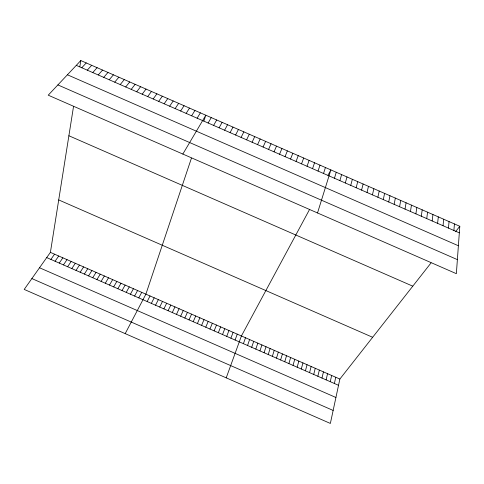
<?xml version="1.0" encoding="UTF-8"?>
<svg xmlns="http://www.w3.org/2000/svg" width="484" height="484" viewBox="0 0 484 484"><rect width="100%" height="100%" fill="white"/><g stroke="black" fill="none" stroke-linecap="round" stroke-linejoin="round"><path stroke-width="0.73" d="M459.8 226.276L456.358 273.678L48.225 95.185L80.804 60.56L459.8 226.276L455.486 231.769M453.895 230.475L454.428 223.923M448.462 228.097L449.055 221.575M443.029 225.726L443.683 219.228M437.603 223.348L438.31 216.88M432.17 220.976L432.938 214.527M426.743 218.599L427.566 212.18M421.31 216.227L422.193 209.832M415.883 213.849L416.821 207.479M410.456 211.478L411.448 205.131M431.044 262.903L339.865 379.057L330.36 423.439L24.2 289.42L50.403 252.37L73.52 106.54M79.824 66.774L80.804 60.56M405.023 209.106L406.076 202.784M399.596 206.728L400.704 200.436M394.164 204.357L395.331 198.089M388.737 201.985L389.959 195.736M383.31 199.608L384.586 193.388M377.877 197.236L379.214 191.041M334.39 383.497L335.763 377.26M330.251 381.682L331.661 375.463M372.45 194.858L373.842 188.693M326.119 379.873L327.559 373.666M367.023 192.487L368.475 186.34M321.981 378.064L323.451 371.875M317.843 376.256L319.349 370.079M361.596 190.115L363.103 183.993M313.711 374.441L315.247 368.282M309.572 372.632L311.145 366.485M356.163 187.738L357.73 181.645M305.44 370.823L307.044 364.694M350.737 185.366L352.358 179.298M301.302 369.014L302.942 362.897M297.164 367.205L298.84 361.1M345.31 182.994L346.992 176.95M293.032 365.396L294.738 359.303M288.894 363.581L290.636 357.507M339.883 180.623L341.619 174.603M284.761 361.772L286.528 355.716M334.456 178.245L336.247 172.256M280.623 359.963L282.426 353.919M276.491 358.154L278.324 352.122M317.516 212.96L330.881 169.902L327.983 175.287M272.353 356.345L274.222 350.331M268.215 354.536L270.12 348.534M323.53 173.472L325.442 167.524M264.082 352.721L266.018 346.738M259.944 350.912L261.917 344.941M318.03 171.064L320.003 165.147M191.446 158.117L145.89 294.163L125.193 333.627M203.867 121.018L205.809 115.222L182.837 154.057M255.812 349.103L257.815 343.15M312.537 168.662L314.564 162.769M251.674 347.294L253.713 341.353M247.542 345.485L249.611 339.556M307.037 166.26L309.125 160.392M243.41 343.676L245.509 337.759M226.222 377.853L241.413 335.969L309.427 209.717M301.544 163.858L303.686 158.014M235.085 340.034L237.257 334.148M230.898 338.201L233.1 332.333M296.045 161.45L298.247 155.636M226.712 336.368L228.95 330.511M222.519 334.535L224.794 328.696M290.551 159.048L292.808 153.259M218.332 332.702L220.643 326.875M285.052 156.647L287.369 150.881M214.146 330.868L216.487 325.06M209.959 329.035L212.337 323.239M279.558 154.245L281.93 148.503M205.773 327.202L208.18 321.424M201.586 325.369L204.03 319.609M274.059 151.843L276.491 146.126M197.399 323.536L199.874 317.788M268.566 149.435L271.058 143.748M193.213 321.709L195.724 315.973M189.026 319.876L191.567 314.152M263.072 147.033L265.619 141.37M184.84 318.042L187.417 312.337M180.653 316.209L183.261 310.516M257.573 144.631L260.18 138.993M176.466 314.376L179.11 308.701M172.28 312.543L174.954 306.886M252.079 142.229L254.741 136.615M168.093 310.71L170.804 305.065M163.907 308.877L166.653 303.25M246.586 139.828L249.302 134.237M159.72 307.05L162.497 301.429M241.086 137.42L243.869 131.86M155.533 305.216L158.347 299.614M151.347 303.383L154.19 297.799M235.593 135.018L238.43 129.482M147.16 301.55L150.04 295.978M230.1 132.616L232.992 127.104M138.787 297.884L141.733 292.342M134.6 296.057L137.583 290.527M224.606 130.214L227.559 124.727M130.414 294.224L133.433 288.712M219.107 127.812L222.12 122.349M126.227 292.39L129.276 286.891M122.047 290.557L125.126 285.076M213.613 125.41L216.681 119.972M117.86 288.724L120.976 283.261M208.12 123.009L211.248 117.594M113.673 286.897L116.825 281.44M109.487 285.064L112.669 279.625M105.3 283.231L108.519 277.81M101.114 281.398L104.369 275.989M197.133 118.199L200.376 112.845M96.933 279.564L100.218 274.174M92.746 277.737L96.062 272.359M191.64 115.797L194.937 110.467M88.56 275.904L91.912 270.538M84.373 274.071L87.761 268.723M186.14 113.395L189.504 108.089M80.193 272.238L83.611 266.908M180.647 110.993L184.065 105.712M76.006 270.411L79.461 265.087M71.82 268.578L75.304 263.272M175.154 108.591L178.632 103.334M67.633 266.744L71.154 261.457M63.452 264.911L67.004 259.636M169.66 106.19L173.193 100.956M59.266 263.084L62.853 257.821M55.079 261.251L58.703 256.006M164.167 103.788L167.76 98.585M50.899 259.418L54.553 254.191M158.673 101.386L162.322 96.207M153.18 98.984L156.889 93.829M147.687 96.582L151.456 91.452M142.193 94.18L146.017 89.074M136.7 91.778L140.584 86.697M131.212 89.377L135.151 84.325M125.719 86.975L129.712 81.947M120.226 84.573L124.279 79.57M114.732 82.171L118.846 77.192M109.239 79.769L113.407 74.82M103.745 77.367L107.974 72.443M98.258 74.966L102.541 70.065M92.765 72.564L97.109 67.687M87.271 70.168L91.676 65.316M81.778 67.766L86.237 62.938M76.29 65.364L459.322 232.846M67.415 74.79L458.384 245.751M57.88 84.918L457.38 259.624M68.885 135.75L412.779 286.171M58.715 199.928L372.65 337.294M50.403 252.37L339.865 379.057M46.712 257.591L338.528 385.306M39.519 267.755L335.92 397.485M31.871 278.572L333.143 410.444"/></g></svg>
